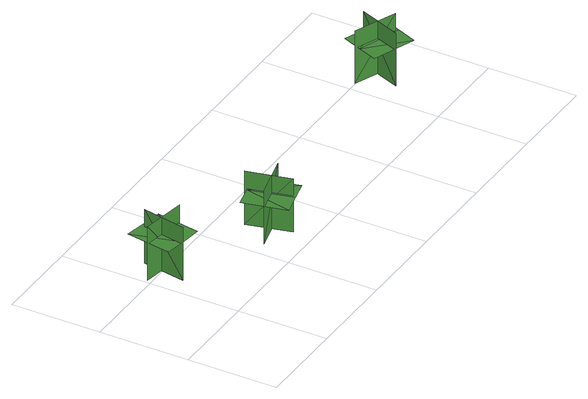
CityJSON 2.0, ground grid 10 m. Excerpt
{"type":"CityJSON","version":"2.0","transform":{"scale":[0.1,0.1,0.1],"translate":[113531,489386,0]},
"CityObjects":{
"tree1":{"type":"SolitaryVegetationObject","geometry":[{"type":"MultiSurface","lod":"1","boundaries":[[[0,1,2]],[[0,2,3]],[[4,5,6]],[[4,6,7]],[[8,9,10]],[[8,10,11]],[[8,11,12]],[[8,12,13]]]}]},
"tree2":{"type":"SolitaryVegetationObject","geometry":[{"type":"MultiSurface","lod":"1","boundaries":[[[14,15,16]],[[14,16,17]],[[18,19,20]],[[18,20,21]],[[22,23,24]],[[22,24,25]],[[22,25,26]],[[22,26,27]]]}]},
"tree3":{"type":"SolitaryVegetationObject","geometry":[{"type":"MultiSurface","lod":"1","boundaries":[[[28,29,30]],[[28,30,31]],[[32,33,34]],[[32,34,35]],[[36,37,38]],[[36,38,39]],[[36,39,40]],[[36,40,41]]]}]}
},
"vertices":[
[20,74,10],[29,123,10],[29,123,73],[20,74,73],[53,97,10],[3,105,10],[3,105,73],[53,97,73],[24,76,53],[47,73,53],[55,122,53],[32,126,53],[9,130,53],[1,80,53],
[132,68,14],[144,19,14],[144,19,77],[132,68,77],[111,34,14],[160,46,14],[160,46,77],[111,34,77],[130,64,57],[107,59,57],[119,10,57],[142,16,57],[164,21,57],[152,70,57],
[412,101,9],[459,82,9],[459,82,71],[412,101,71],[428,64,9],[446,111,9],[446,111,71],[428,64,71],[413,96,51],[405,75,51],[452,57,51],[461,79,51],[469,100,51],[422,118,51]
]}
